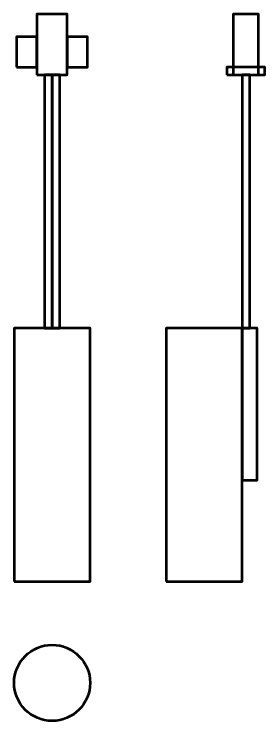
# Model space of a CAD drawing. Header units: centimetres. Extents: x -32.7 to 32.7, y -29.5 to 43.7.
# Drawn here: x 3.75 to 8.7, y 17.25 to 31.2 of the extents above; entities that cross this region are included whole.
import ezdxf

# ---------------------------------------------------------------- set-up
doc = ezdxf.new("R2010")
doc.units = ezdxf.units.CM
doc.header["$MEASUREMENT"] = 0
doc.layers.add('Layer 1', color=7, linetype='Continuous')

msp = doc.modelspace()

# ---------------------------------------------------------------- linework, layer by layer
at = {"layer": 'Layer 1', "lineweight": 53}
for points in [[(4.2, 30), (4.8, 30), (4.8, 31.2), (4.2, 31.2), (4.2, 30)], [(8.075, 30), (8.575, 30), (8.575, 31.2), (8.075, 31.2), (8.075, 30)], [(3.8, 30.15), (4.2, 30.15), (4.2, 30.75), (3.8, 30.75), (3.8, 30.15)], [(4.8, 30.15), (5.2, 30.15), (5.2, 30.75), (4.8, 30.75), (4.8, 30.15)], [(7.95, 30), (8.7, 30), (8.7, 30.15), (7.95, 30.15), (7.95, 30)], [(4.35, 25), (4.5, 25), (4.5, 30), (4.35, 30), (4.35, 25)], [(4.5, 25), (4.65, 25), (4.65, 30), (4.5, 30), (4.5, 25)], [(8.25, 25), (8.4, 25), (8.4, 30), (8.25, 30), (8.25, 25)], [(3.75, 20), (5.25, 20), (5.25, 25), (3.75, 25), (3.75, 20)], [(6.75, 20), (8.25, 20), (8.25, 25), (6.75, 25), (6.75, 20)], [(8.25, 22), (8.55, 22), (8.55, 25), (8.25, 25), (8.25, 22)]]:
    msp.add_lwpolyline(points, close=True, dxfattribs=at)
msp.add_ellipse((4.5, 18), major_axis=(0, 0.75), ratio=1, dxfattribs=at)

doc.saveas('drawing.dxf')
